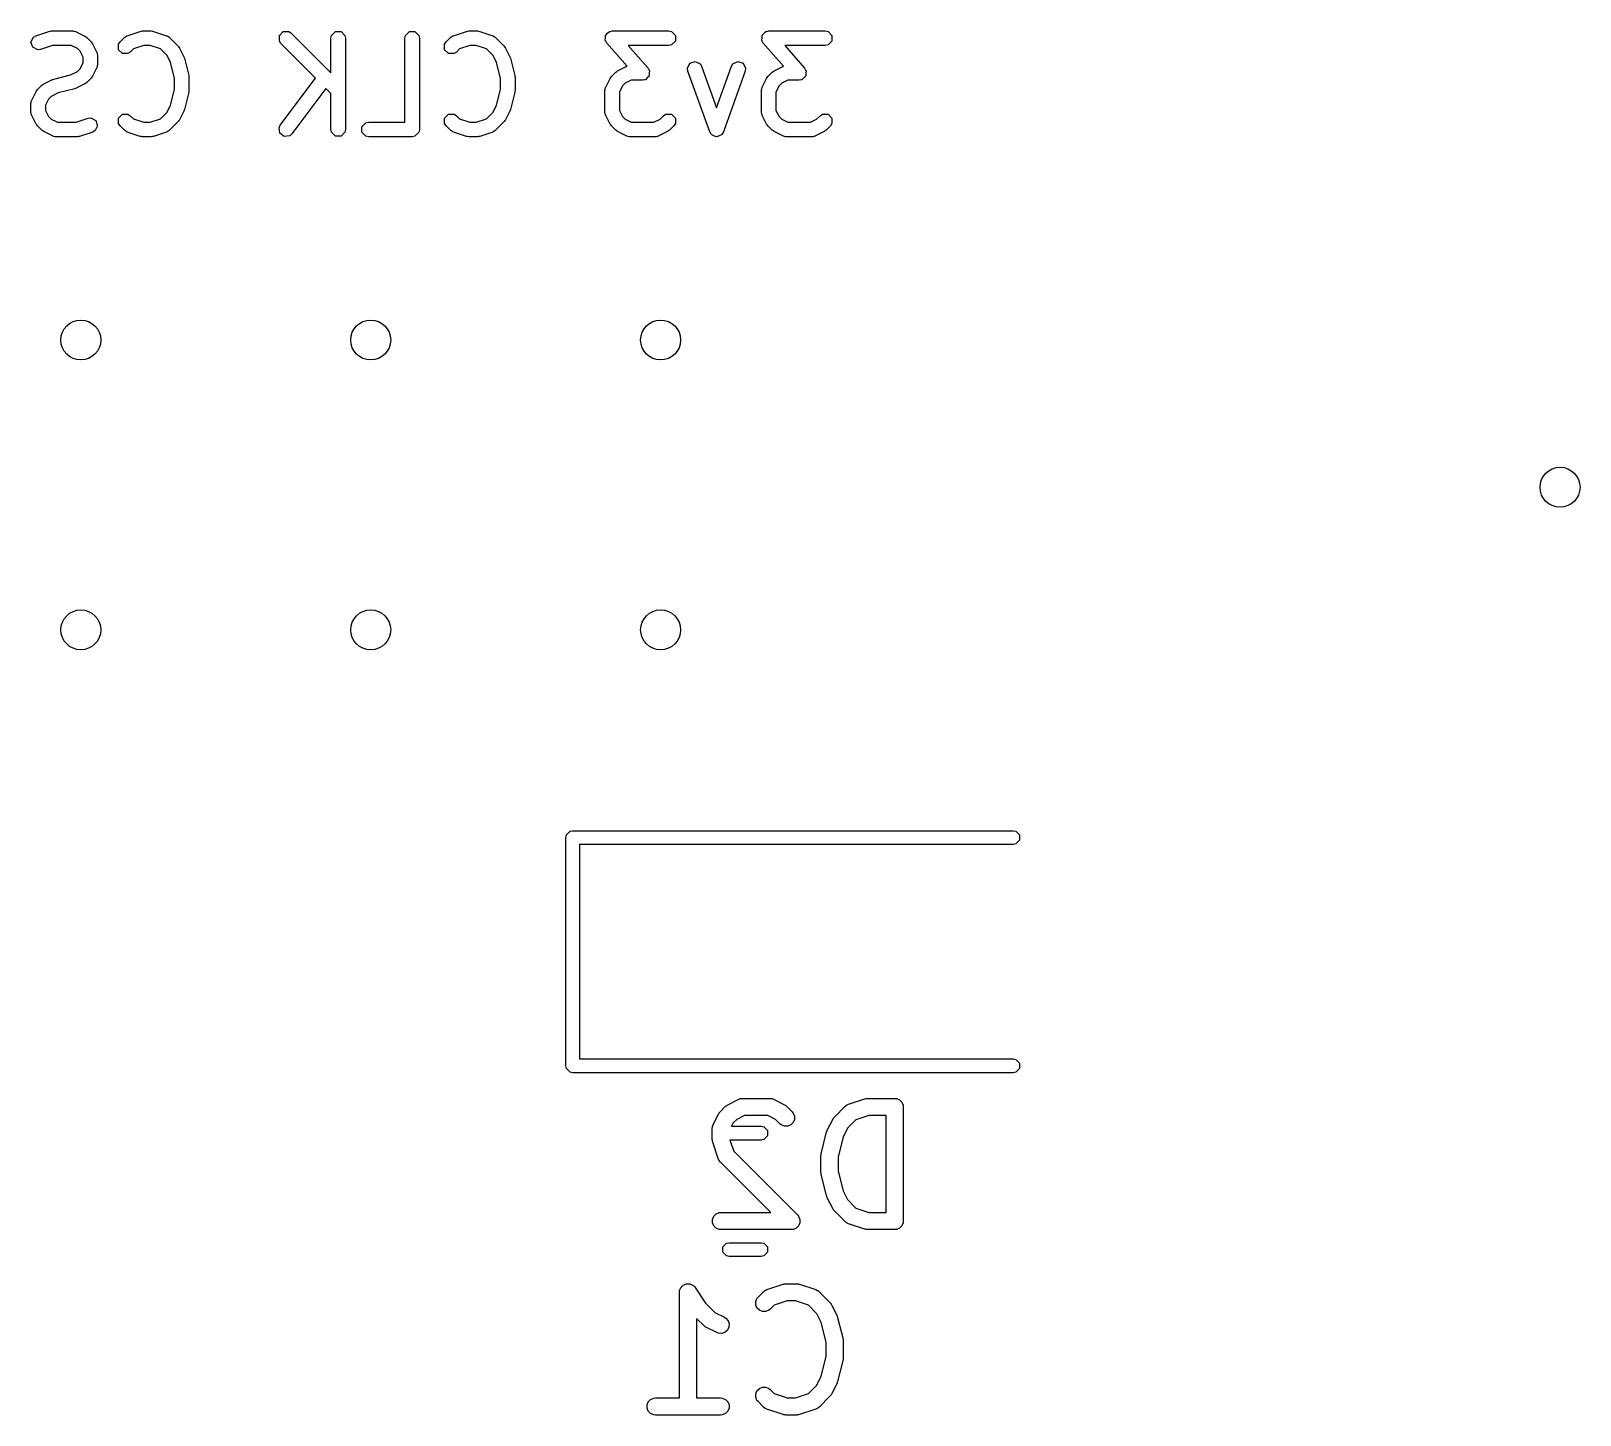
# Model space of a CAD drawing. Header units: inches. Extents: x -0.01 to 1.21, y 0 to 2.13.
# Drawn here: x 0.673 to 1.207, y 1.657 to 2.135 of the extents above; entities that cross this region are included whole.
import ezdxf

# ---------------------------------------------------------------- set-up
doc = ezdxf.new("R2010")
doc.units = ezdxf.units.IN
doc.header["$MEASUREMENT"] = 0
doc.layers.add('BLACK', color=250, linetype='CONTINUOUS')

msp = doc.modelspace()

# ---------------------------------------------------------------- linework, layer by layer
at = {"layer": 'BLACK', "linetype": 'CONTINUOUS'}
for p, q in [((0.67258, 2.13114), (0.67344, 2.13285)), ((0.67344, 2.13285), (0.67429, 2.13333)), ((0.67429, 2.13333), (0.67878, 2.13483)), ((0.67878, 2.13483), (0.67918, 2.13488)), ((0.67918, 2.13488), (0.67958, 2.13496)), ((0.67958, 2.13496), (0.68707, 2.13496)), ((0.68707, 2.13496), (0.6872, 2.13494)), ((0.6872, 2.13494), (0.68725, 2.13495)), ((0.68725, 2.13495), (0.68764, 2.13485)), ((0.68764, 2.13485), (0.68803, 2.13477)), ((0.68803, 2.13477), (0.68807, 2.13473)), ((0.68807, 2.13473), (0.68819, 2.1347)), ((0.68819, 2.1347), (0.69119, 2.1332)), ((0.69119, 2.1332), (0.69151, 2.13295)), ((0.69151, 2.13295), (0.69184, 2.13273)), ((0.69184, 2.13273), (0.69334, 2.13123)), ((0.7033, 2.13123), (0.7048, 2.13273)), ((0.7048, 2.13273), (0.70491, 2.1328)), ((0.70491, 2.1328), (0.70493, 2.13285)), ((0.70493, 2.13285), (0.70528, 2.13305)), ((0.70528, 2.13305), (0.70562, 2.13327)), ((0.70562, 2.13327), (0.70567, 2.13327)), ((0.70567, 2.13327), (0.70578, 2.13333)), ((0.70578, 2.13333), (0.71028, 2.13483)), ((0.71028, 2.13483), (0.71068, 2.13488)), ((0.71068, 2.13488), (0.71107, 2.13496)), ((0.71107, 2.13496), (0.71407, 2.13496)), ((0.71407, 2.13496), (0.71446, 2.13488)), ((0.71446, 2.13488), (0.71486, 2.13483)), ((0.71486, 2.13483), (0.71936, 2.13333)), ((0.71936, 2.13333), (0.71947, 2.13327)), ((0.71947, 2.13327), (0.71953, 2.13327)), ((0.71953, 2.13327), (0.71986, 2.13305)), ((0.71986, 2.13305), (0.72021, 2.13285)), ((0.72021, 2.13285), (0.72023, 2.1328)), ((0.72023, 2.1328), (0.72034, 2.13273)), ((0.72034, 2.13273), (0.72334, 2.12973)), ((0.75826, 2.13342), (0.75961, 2.13477)), ((0.75826, 2.1315), (0.75826, 2.13342)), ((0.75961, 2.13477), (0.76152, 2.13477)), ((0.76152, 2.13477), (0.76233, 2.13423)), ((0.76233, 2.13423), (0.77606, 2.1205)), ((0.77606, 2.13246), (0.77625, 2.13342)), ((0.77606, 2.1205), (0.77606, 2.13246)), ((0.77625, 2.13342), (0.77761, 2.13477)), ((0.77761, 2.13477), (0.77952, 2.13477)), ((0.77952, 2.13477), (0.78087, 2.13342)), ((0.78087, 2.13342), (0.78106, 2.13246)), ((0.78106, 2.13246), (0.78106, 2.10096)), ((0.80156, 2.13246), (0.80175, 2.13342)), ((0.80156, 2.10346), (0.80156, 2.13246)), ((0.80175, 2.13342), (0.8031, 2.13477)), ((0.8031, 2.13477), (0.80502, 2.13477)), ((0.80502, 2.13477), (0.80637, 2.13342)), ((0.80637, 2.13342), (0.80656, 2.13246)), ((0.80656, 2.13246), (0.80656, 2.10096)), ((0.81579, 2.13123), (0.81729, 2.13273)), ((0.81729, 2.13273), (0.81739, 2.1328)), ((0.81739, 2.1328), (0.81742, 2.13285)), ((0.81742, 2.13285), (0.81777, 2.13305)), ((0.81777, 2.13305), (0.8181, 2.13327)), ((0.8181, 2.13327), (0.81816, 2.13327)), ((0.81816, 2.13327), (0.81827, 2.13333)), ((0.81827, 2.13333), (0.82277, 2.13483)), ((0.82277, 2.13483), (0.82316, 2.13488)), ((0.82316, 2.13488), (0.82356, 2.13496)), ((0.82356, 2.13496), (0.82656, 2.13496)), ((0.82656, 2.13496), (0.82695, 2.13488)), ((0.82695, 2.13488), (0.82735, 2.13483)), ((0.82735, 2.13483), (0.83185, 2.13333)), ((0.83185, 2.13333), (0.83196, 2.13327)), ((0.83196, 2.13327), (0.83201, 2.13327)), ((0.83201, 2.13327), (0.83235, 2.13305)), ((0.83235, 2.13305), (0.83269, 2.13285)), ((0.83269, 2.13285), (0.83272, 2.1328)), ((0.83272, 2.1328), (0.83282, 2.13273)), ((0.83282, 2.13273), (0.83582, 2.12973)), ((0.87068, 2.13166), (0.87074, 2.13254)), ((0.87074, 2.13342), (0.8708, 2.13348)), ((0.87074, 2.13254), (0.87074, 2.13342)), ((0.8708, 2.13348), (0.87081, 2.13357)), ((0.87081, 2.13357), (0.87147, 2.13415)), ((0.87147, 2.13415), (0.87209, 2.13477)), ((0.87209, 2.13477), (0.87221, 2.13479)), ((0.87221, 2.13479), (0.87225, 2.13483)), ((0.87225, 2.13483), (0.87235, 2.13482)), ((0.87235, 2.13482), (0.87305, 2.13496)), ((0.87305, 2.13496), (0.89255, 2.13496)), ((0.89255, 2.13496), (0.89351, 2.13477)), ((0.89351, 2.13477), (0.89486, 2.13342)), ((0.89486, 2.13342), (0.89486, 2.1315)), ((0.92468, 2.13166), (0.92473, 2.13254)), ((0.92473, 2.13342), (0.9248, 2.13348)), ((0.92473, 2.13254), (0.92473, 2.13342)), ((0.9248, 2.13357), (0.92547, 2.13415)), ((0.9248, 2.13348), (0.9248, 2.13357)), ((0.92547, 2.13415), (0.92609, 2.13477)), ((0.92609, 2.13477), (0.9262, 2.13479)), ((0.9262, 2.13479), (0.92624, 2.13483)), ((0.92624, 2.13483), (0.92635, 2.13482)), ((0.92635, 2.13482), (0.92704, 2.13496)), ((0.92704, 2.13496), (0.94654, 2.13496)), ((0.94654, 2.13496), (0.9475, 2.13477)), ((0.9475, 2.13477), (0.94885, 2.13342)), ((0.94885, 2.13342), (0.94885, 2.1315)), ((0.67319, 2.12932), (0.67258, 2.13114)), ((0.6749, 2.12847), (0.67319, 2.12932)), ((0.67587, 2.12859), (0.6749, 2.12847)), ((0.67998, 2.12996), (0.67587, 2.12859)), ((0.68648, 2.12996), (0.67998, 2.12996)), ((0.68859, 2.12891), (0.68648, 2.12996)), ((0.68952, 2.12798), (0.68859, 2.12891)), ((0.69057, 2.12587), (0.68952, 2.12798)), ((0.69334, 2.13123), (0.69356, 2.1309)), ((0.69356, 2.1309), (0.69381, 2.13058)), ((0.69381, 2.13058), (0.69531, 2.12758)), ((0.69531, 2.12758), (0.69534, 2.12746)), ((0.69534, 2.12746), (0.69538, 2.12742)), ((0.69538, 2.12742), (0.69546, 2.12703)), ((0.69546, 2.12703), (0.69557, 2.12664)), ((0.69557, 2.12664), (0.69555, 2.12658)), ((0.69555, 2.12658), (0.69557, 2.12646)), ((0.70276, 2.13042), (0.7033, 2.13123)), ((0.70276, 2.1285), (0.70276, 2.13042)), ((0.70412, 2.12715), (0.70276, 2.1285)), ((0.70603, 2.12715), (0.70412, 2.12715)), ((0.70684, 2.12769), (0.70603, 2.12715)), ((0.70792, 2.12878), (0.70684, 2.12769)), ((0.71148, 2.12996), (0.70792, 2.12878)), ((0.71367, 2.12996), (0.71148, 2.12996)), ((0.71722, 2.12878), (0.71367, 2.12996)), ((0.71952, 2.12648), (0.71722, 2.12878)), ((0.72334, 2.12973), (0.72356, 2.1294)), ((0.72356, 2.1294), (0.72381, 2.12908)), ((0.72381, 2.12908), (0.72531, 2.12608)), ((0.7588, 2.13069), (0.75826, 2.1315)), ((0.77076, 2.11873), (0.7588, 2.13069)), ((0.81525, 2.13042), (0.81579, 2.13123)), ((0.81525, 2.1285), (0.81525, 2.13042)), ((0.8166, 2.12715), (0.81525, 2.1285)), ((0.81851, 2.12715), (0.8166, 2.12715)), ((0.81933, 2.12769), (0.81851, 2.12715)), ((0.82041, 2.12878), (0.81933, 2.12769)), ((0.82396, 2.12996), (0.82041, 2.12878)), ((0.82615, 2.12996), (0.82396, 2.12996)), ((0.82971, 2.12878), (0.82615, 2.12996)), ((0.832, 2.12648), (0.82971, 2.12878)), ((0.83582, 2.12973), (0.83605, 2.1294)), ((0.83605, 2.1294), (0.83629, 2.12908)), ((0.83629, 2.12908), (0.83779, 2.12608)), ((0.87074, 2.13156), (0.87068, 2.13166)), ((0.87074, 2.1315), (0.87074, 2.13156)), ((0.87081, 2.13143), (0.87074, 2.1315)), ((0.87117, 2.13081), (0.87081, 2.13143)), ((0.87819, 2.12279), (0.87117, 2.13081)), ((0.89255, 2.12996), (0.87856, 2.12996)), ((0.87856, 2.12996), (0.88543, 2.12211)), ((0.89351, 2.13015), (0.89255, 2.12996)), ((0.89486, 2.1315), (0.89351, 2.13015)), ((0.92473, 2.13156), (0.92468, 2.13166)), ((0.92473, 2.1315), (0.92473, 2.13156)), ((0.92481, 2.13143), (0.92473, 2.1315)), ((0.92516, 2.13081), (0.92481, 2.13143)), ((0.93218, 2.12279), (0.92516, 2.13081)), ((0.94654, 2.12996), (0.93255, 2.12996)), ((0.93255, 2.12996), (0.93942, 2.12211)), ((0.9475, 2.13015), (0.94654, 2.12996)), ((0.94885, 2.1315), (0.9475, 2.13015)), ((0.68859, 2.12102), (0.68952, 2.12194)), ((0.68952, 2.12194), (0.69057, 2.12405)), ((0.69057, 2.12405), (0.69057, 2.12587)), ((0.69531, 2.12234), (0.69381, 2.11934)), ((0.69534, 2.12246), (0.69531, 2.12234)), ((0.69538, 2.12251), (0.69534, 2.12246)), ((0.69546, 2.1229), (0.69538, 2.12251)), ((0.69557, 2.12328), (0.69546, 2.1229)), ((0.69557, 2.12346), (0.69555, 2.12334)), ((0.69555, 2.12334), (0.69557, 2.12328)), ((0.69557, 2.12646), (0.69557, 2.12346)), ((0.72071, 2.12409), (0.71952, 2.12648)), ((0.72207, 2.11865), (0.72071, 2.12409)), ((0.72531, 2.12608), (0.72538, 2.12582)), ((0.72538, 2.12582), (0.7255, 2.12557)), ((0.7255, 2.12557), (0.72699, 2.11957)), ((0.8332, 2.12409), (0.832, 2.12648)), ((0.83456, 2.11865), (0.8332, 2.12409)), ((0.83779, 2.12608), (0.83786, 2.12582)), ((0.83786, 2.12582), (0.83798, 2.12557)), ((0.83798, 2.12557), (0.83948, 2.11957)), ((0.87493, 2.1212), (0.87793, 2.1227)), ((0.87793, 2.1227), (0.87805, 2.12273)), ((0.87805, 2.12273), (0.87809, 2.12277)), ((0.87809, 2.12277), (0.87819, 2.12279)), ((0.88543, 2.12211), (0.88579, 2.12149)), ((0.88579, 2.12149), (0.88586, 2.12142)), ((0.88586, 2.12142), (0.88586, 2.12137)), ((0.88586, 2.12137), (0.88592, 2.12126)), ((0.88592, 2.12126), (0.88586, 2.12039)), ((0.89905, 2.12209), (0.89987, 2.12382)), ((0.89919, 2.12112), (0.89905, 2.12209)), ((0.89987, 2.12382), (0.90167, 2.12446)), ((0.90167, 2.12446), (0.9034, 2.12364)), ((0.9034, 2.12364), (0.9039, 2.1228)), ((0.9039, 2.1228), (0.90905, 2.1084)), ((0.90905, 2.1084), (0.91419, 2.1228)), ((0.91419, 2.1228), (0.91469, 2.12364)), ((0.91469, 2.12364), (0.91642, 2.12446)), ((0.91642, 2.12446), (0.91822, 2.12382)), ((0.91822, 2.12382), (0.91904, 2.12209)), ((0.91904, 2.12209), (0.9189, 2.12112)), ((0.92893, 2.1212), (0.93193, 2.1227)), ((0.93193, 2.1227), (0.93205, 2.12273)), ((0.93205, 2.12273), (0.93209, 2.12277)), ((0.93209, 2.12277), (0.93218, 2.12279)), ((0.93942, 2.12211), (0.93978, 2.12149)), ((0.93978, 2.12149), (0.93985, 2.12142)), ((0.93985, 2.12142), (0.93985, 2.12137)), ((0.93985, 2.12137), (0.93991, 2.12126)), ((0.93991, 2.12126), (0.93985, 2.12039)), ((0.67481, 2.11473), (0.67631, 2.11623)), ((0.67631, 2.11623), (0.67664, 2.11645)), ((0.67664, 2.11645), (0.67696, 2.1167)), ((0.67696, 2.1167), (0.67996, 2.1182)), ((0.67996, 2.1182), (0.68022, 2.11827)), ((0.68022, 2.11827), (0.68047, 2.11839)), ((0.68047, 2.11839), (0.6862, 2.11982)), ((0.6862, 2.11982), (0.68859, 2.12102)), ((0.69119, 2.11673), (0.68819, 2.11523)), ((0.69151, 2.11697), (0.69119, 2.11673)), ((0.69184, 2.11719), (0.69151, 2.11697)), ((0.69334, 2.11869), (0.69184, 2.11719)), ((0.69356, 2.11903), (0.69334, 2.11869)), ((0.69381, 2.11934), (0.69356, 2.11903)), ((0.72207, 2.11477), (0.72207, 2.11865)), ((0.72699, 2.11957), (0.72701, 2.11926)), ((0.72701, 2.11926), (0.72707, 2.11896)), ((0.72707, 2.11896), (0.72707, 2.11446)), ((0.75856, 2.10246), (0.77076, 2.11873)), ((0.83456, 2.11477), (0.83456, 2.11865)), ((0.83948, 2.11957), (0.8395, 2.11926)), ((0.8395, 2.11926), (0.83956, 2.11896)), ((0.83956, 2.11896), (0.83956, 2.11446)), ((0.87081, 2.11558), (0.87231, 2.11858)), ((0.87231, 2.11858), (0.87256, 2.1189)), ((0.87256, 2.1189), (0.87278, 2.11923)), ((0.87278, 2.11923), (0.87428, 2.12073)), ((0.87428, 2.12073), (0.87462, 2.12095)), ((0.87462, 2.12095), (0.87493, 2.1212)), ((0.87661, 2.11598), (0.87555, 2.11387)), ((0.87753, 2.11691), (0.87661, 2.11598)), ((0.87964, 2.11796), (0.87753, 2.11691)), ((0.88355, 2.11796), (0.87964, 2.11796)), ((0.88425, 2.1181), (0.88355, 2.11796)), ((0.88435, 2.11809), (0.88425, 2.1181)), ((0.88439, 2.11813), (0.88435, 2.11809)), ((0.88451, 2.11815), (0.88439, 2.11813)), ((0.88513, 2.11877), (0.88451, 2.11815)), ((0.88579, 2.11935), (0.88513, 2.11877)), ((0.8858, 2.11944), (0.88579, 2.11935)), ((0.88586, 2.11951), (0.8858, 2.11944)), ((0.88586, 2.12039), (0.88586, 2.11951)), ((0.90669, 2.10012), (0.89919, 2.12112)), ((0.9189, 2.12112), (0.9114, 2.10012)), ((0.92481, 2.11558), (0.92631, 2.11858)), ((0.92631, 2.11858), (0.92655, 2.1189)), ((0.92655, 2.1189), (0.92678, 2.11923)), ((0.92678, 2.11923), (0.92828, 2.12073)), ((0.92828, 2.12073), (0.92861, 2.12095)), ((0.92861, 2.12095), (0.92893, 2.1212)), ((0.9306, 2.11598), (0.92954, 2.11387)), ((0.93152, 2.11691), (0.9306, 2.11598)), ((0.93363, 2.11796), (0.93152, 2.11691)), ((0.93754, 2.11796), (0.93363, 2.11796)), ((0.93824, 2.1181), (0.93754, 2.11796)), ((0.93834, 2.11809), (0.93824, 2.1181)), ((0.93838, 2.11813), (0.93834, 2.11809)), ((0.9385, 2.11815), (0.93838, 2.11813)), ((0.93912, 2.11877), (0.9385, 2.11815)), ((0.93978, 2.11935), (0.93912, 2.11877)), ((0.93979, 2.11944), (0.93978, 2.11935)), ((0.93985, 2.11951), (0.93979, 2.11944)), ((0.93985, 2.12039), (0.93985, 2.11951)), ((0.67269, 2.11053), (0.67277, 2.11092)), ((0.67277, 2.11092), (0.67281, 2.11096)), ((0.67281, 2.11096), (0.67284, 2.11108)), ((0.67284, 2.11108), (0.67434, 2.11408)), ((0.67434, 2.11408), (0.67459, 2.1144)), ((0.67459, 2.1144), (0.67481, 2.11473)), ((0.67863, 2.11148), (0.67758, 2.10937)), ((0.67956, 2.11241), (0.67863, 2.11148)), ((0.68195, 2.1136), (0.67956, 2.11241)), ((0.68768, 2.11504), (0.68195, 2.1136)), ((0.68793, 2.11515), (0.68768, 2.11504)), ((0.68819, 2.11523), (0.68793, 2.11515)), ((0.72071, 2.10934), (0.72207, 2.11477)), ((0.72699, 2.11386), (0.7255, 2.10786)), ((0.72701, 2.11416), (0.72699, 2.11386)), ((0.72707, 2.11446), (0.72701, 2.11416)), ((0.77433, 2.11516), (0.76256, 2.09946)), ((0.77606, 2.11343), (0.77433, 2.11516)), ((0.77606, 2.10096), (0.77606, 2.11343)), ((0.8332, 2.10934), (0.83456, 2.11477)), ((0.83948, 2.11386), (0.83798, 2.10786)), ((0.8395, 2.11416), (0.83948, 2.11386)), ((0.83956, 2.11446), (0.8395, 2.11416)), ((0.87055, 2.11446), (0.87058, 2.11459)), ((0.87055, 2.10696), (0.87055, 2.11446)), ((0.87056, 2.11464), (0.87066, 2.11503)), ((0.87058, 2.11459), (0.87056, 2.11464)), ((0.87066, 2.11503), (0.87074, 2.11542)), ((0.87074, 2.11542), (0.87078, 2.11546)), ((0.87078, 2.11546), (0.87081, 2.11558)), ((0.87555, 2.11387), (0.87555, 2.10755)), ((0.92454, 2.11446), (0.92457, 2.11459)), ((0.92454, 2.10696), (0.92454, 2.11446)), ((0.92455, 2.11464), (0.92466, 2.11503)), ((0.92457, 2.11459), (0.92455, 2.11464)), ((0.92466, 2.11503), (0.92473, 2.11542)), ((0.92473, 2.11542), (0.92478, 2.11546)), ((0.92478, 2.11546), (0.92481, 2.11558)), ((0.92954, 2.11387), (0.92954, 2.10755)), ((0.67258, 2.11014), (0.67269, 2.11053)), ((0.6726, 2.11009), (0.67258, 2.11014)), ((0.67258, 2.10996), (0.6726, 2.11009)), ((0.67258, 2.10696), (0.67258, 2.10996)), ((0.6726, 2.10684), (0.67258, 2.10696)), ((0.67258, 2.10679), (0.6726, 2.10684)), ((0.67269, 2.1064), (0.67258, 2.10679)), ((0.67277, 2.10601), (0.67269, 2.1064)), ((0.67281, 2.10597), (0.67277, 2.10601)), ((0.67284, 2.10585), (0.67281, 2.10597)), ((0.67434, 2.10285), (0.67284, 2.10585)), ((0.67758, 2.10937), (0.67758, 2.10755)), ((0.67758, 2.10755), (0.67863, 2.10545)), ((0.67863, 2.10545), (0.67956, 2.10452)), ((0.70276, 2.10492), (0.70412, 2.10627)), ((0.70412, 2.10627), (0.70603, 2.10627)), ((0.70603, 2.10627), (0.70684, 2.10573)), ((0.70684, 2.10573), (0.70792, 2.10465)), ((0.71722, 2.10465), (0.71952, 2.10695)), ((0.71952, 2.10695), (0.72071, 2.10934)), ((0.72531, 2.10735), (0.72381, 2.10435)), ((0.72538, 2.10761), (0.72531, 2.10735)), ((0.7255, 2.10786), (0.72538, 2.10761)), ((0.81525, 2.10492), (0.8166, 2.10627)), ((0.8166, 2.10627), (0.81851, 2.10627)), ((0.81851, 2.10627), (0.81933, 2.10573)), ((0.81933, 2.10573), (0.82041, 2.10465)), ((0.82971, 2.10465), (0.832, 2.10695)), ((0.832, 2.10695), (0.8332, 2.10934)), ((0.83779, 2.10735), (0.83629, 2.10435)), ((0.83786, 2.10761), (0.83779, 2.10735)), ((0.83798, 2.10786), (0.83786, 2.10761)), ((0.87058, 2.10684), (0.87055, 2.10696)), ((0.87056, 2.10679), (0.87058, 2.10684)), ((0.87066, 2.1064), (0.87056, 2.10679)), ((0.87074, 2.10601), (0.87066, 2.1064)), ((0.87078, 2.10597), (0.87074, 2.10601)), ((0.87081, 2.10585), (0.87078, 2.10597)), ((0.87231, 2.10285), (0.87081, 2.10585)), ((0.87555, 2.10755), (0.87661, 2.10545)), ((0.87661, 2.10545), (0.87753, 2.10452)), ((0.88957, 2.10452), (0.89078, 2.10573)), ((0.89078, 2.10573), (0.89159, 2.10627)), ((0.89159, 2.10627), (0.89351, 2.10627)), ((0.89351, 2.10627), (0.89486, 2.10492)), ((0.92457, 2.10684), (0.92454, 2.10696)), ((0.92455, 2.10679), (0.92457, 2.10684)), ((0.92466, 2.1064), (0.92455, 2.10679)), ((0.92473, 2.10601), (0.92466, 2.1064)), ((0.92478, 2.10597), (0.92473, 2.10601)), ((0.92481, 2.10585), (0.92478, 2.10597)), ((0.92631, 2.10285), (0.92481, 2.10585)), ((0.92954, 2.10755), (0.9306, 2.10545)), ((0.9306, 2.10545), (0.93152, 2.10452)), ((0.94356, 2.10452), (0.94477, 2.10573)), ((0.94477, 2.10573), (0.94559, 2.10627)), ((0.94559, 2.10627), (0.9475, 2.10627)), ((0.9475, 2.10627), (0.94885, 2.10492)), ((0.67458, 2.10253), (0.67434, 2.10285)), ((0.67481, 2.1022), (0.67458, 2.10253)), ((0.67631, 2.1007), (0.67481, 2.1022)), ((0.67664, 2.10047), (0.67631, 2.1007)), ((0.67696, 2.10023), (0.67664, 2.10047)), ((0.67996, 2.09873), (0.67696, 2.10023)), ((0.67956, 2.10452), (0.68167, 2.10346)), ((0.68167, 2.10346), (0.68817, 2.10346)), ((0.68817, 2.10346), (0.69228, 2.10484)), ((0.69386, 2.10009), (0.68936, 2.09859)), ((0.69228, 2.10484), (0.69325, 2.10496)), ((0.69325, 2.10496), (0.69496, 2.1041)), ((0.69471, 2.10058), (0.69386, 2.10009)), ((0.69557, 2.10229), (0.69471, 2.10058)), ((0.69496, 2.1041), (0.69557, 2.10229)), ((0.70276, 2.10301), (0.70276, 2.10492)), ((0.7033, 2.1022), (0.70276, 2.10301)), ((0.7048, 2.1007), (0.7033, 2.1022)), ((0.70491, 2.10063), (0.7048, 2.1007)), ((0.70493, 2.10058), (0.70491, 2.10063)), ((0.70528, 2.10038), (0.70493, 2.10058)), ((0.70562, 2.10016), (0.70528, 2.10038)), ((0.70567, 2.10016), (0.70562, 2.10016)), ((0.70578, 2.10009), (0.70567, 2.10016)), ((0.71028, 2.09859), (0.70578, 2.10009)), ((0.70792, 2.10465), (0.71148, 2.10346)), ((0.71148, 2.10346), (0.71367, 2.10346)), ((0.71367, 2.10346), (0.71722, 2.10465)), ((0.71936, 2.10009), (0.71486, 2.09859)), ((0.71947, 2.10016), (0.71936, 2.10009)), ((0.71953, 2.10016), (0.71947, 2.10016)), ((0.71986, 2.10038), (0.71953, 2.10016)), ((0.72021, 2.10058), (0.71986, 2.10038)), ((0.72023, 2.10063), (0.72021, 2.10058)), ((0.72034, 2.1007), (0.72023, 2.10063)), ((0.72334, 2.1037), (0.72034, 2.1007)), ((0.72356, 2.10403), (0.72334, 2.1037)), ((0.72381, 2.10435), (0.72356, 2.10403)), ((0.75814, 2.10159), (0.75856, 2.10246)), ((0.75841, 2.09969), (0.75814, 2.10159)), ((0.77625, 2.10001), (0.77606, 2.10096)), ((0.77761, 2.09866), (0.77625, 2.10001)), ((0.78087, 2.10001), (0.77952, 2.09866)), ((0.78106, 2.10096), (0.78087, 2.10001)), ((0.78675, 2.10192), (0.7881, 2.10327)), ((0.78675, 2.10001), (0.78675, 2.10192)), ((0.7881, 2.09866), (0.78675, 2.10001)), ((0.7881, 2.10327), (0.78906, 2.10346)), ((0.78906, 2.10346), (0.80156, 2.10346)), ((0.80637, 2.10001), (0.80502, 2.09866)), ((0.80656, 2.10096), (0.80637, 2.10001)), ((0.81525, 2.10301), (0.81525, 2.10492)), ((0.81579, 2.1022), (0.81525, 2.10301)), ((0.81729, 2.1007), (0.81579, 2.1022)), ((0.81739, 2.10063), (0.81729, 2.1007)), ((0.81742, 2.10058), (0.81739, 2.10063)), ((0.81777, 2.10038), (0.81742, 2.10058)), ((0.8181, 2.10016), (0.81777, 2.10038)), ((0.81816, 2.10016), (0.8181, 2.10016)), ((0.81827, 2.10009), (0.81816, 2.10016)), ((0.82277, 2.09859), (0.81827, 2.10009)), ((0.82041, 2.10465), (0.82396, 2.10346)), ((0.82396, 2.10346), (0.82615, 2.10346)), ((0.82615, 2.10346), (0.82971, 2.10465)), ((0.83185, 2.10009), (0.82735, 2.09859)), ((0.83196, 2.10016), (0.83185, 2.10009)), ((0.83201, 2.10016), (0.83196, 2.10016)), ((0.83235, 2.10038), (0.83201, 2.10016)), ((0.83269, 2.10058), (0.83235, 2.10038)), ((0.83272, 2.10063), (0.83269, 2.10058)), ((0.83282, 2.1007), (0.83272, 2.10063)), ((0.83582, 2.1037), (0.83282, 2.1007)), ((0.83605, 2.10403), (0.83582, 2.1037)), ((0.83629, 2.10435), (0.83605, 2.10403)), ((0.87256, 2.10253), (0.87231, 2.10285)), ((0.87278, 2.1022), (0.87256, 2.10253)), ((0.87428, 2.1007), (0.87278, 2.1022)), ((0.87462, 2.10047), (0.87428, 2.1007)), ((0.87493, 2.10023), (0.87462, 2.10047)), ((0.87793, 2.09873), (0.87493, 2.10023)), ((0.87753, 2.10452), (0.87964, 2.10346)), ((0.87964, 2.10346), (0.88746, 2.10346)), ((0.88746, 2.10346), (0.88957, 2.10452)), ((0.89217, 2.10023), (0.88917, 2.09873)), ((0.89248, 2.10047), (0.89217, 2.10023)), ((0.89282, 2.1007), (0.89248, 2.10047)), ((0.89432, 2.1022), (0.89282, 2.1007)), ((0.89486, 2.10301), (0.89432, 2.1022)), ((0.89486, 2.10492), (0.89486, 2.10301)), ((0.90719, 2.09929), (0.90669, 2.10012)), ((0.9114, 2.10012), (0.9109, 2.09929)), ((0.92655, 2.10253), (0.92631, 2.10285)), ((0.92678, 2.1022), (0.92655, 2.10253)), ((0.92828, 2.1007), (0.92678, 2.1022)), ((0.92861, 2.10047), (0.92828, 2.1007)), ((0.92893, 2.10023), (0.92861, 2.10047)), ((0.93193, 2.09873), (0.92893, 2.10023)), ((0.93152, 2.10452), (0.93363, 2.10346)), ((0.93363, 2.10346), (0.94145, 2.10346)), ((0.94145, 2.10346), (0.94356, 2.10452)), ((0.94616, 2.10023), (0.94316, 2.09873)), ((0.94648, 2.10047), (0.94616, 2.10023)), ((0.94681, 2.1007), (0.94648, 2.10047)), ((0.94831, 2.1022), (0.94681, 2.1007)), ((0.94885, 2.10301), (0.94831, 2.1022)), ((0.94885, 2.10492), (0.94885, 2.10301)), ((0.68008, 2.0987), (0.67996, 2.09873)), ((0.68012, 2.09866), (0.68008, 2.0987)), ((0.68051, 2.09858), (0.68012, 2.09866)), ((0.6809, 2.09847), (0.68051, 2.09858)), ((0.68095, 2.09849), (0.6809, 2.09847)), ((0.68107, 2.09846), (0.68095, 2.09849)), ((0.68857, 2.09846), (0.68107, 2.09846)), ((0.68897, 2.09854), (0.68857, 2.09846)), ((0.68936, 2.09859), (0.68897, 2.09854)), ((0.71068, 2.09854), (0.71028, 2.09859)), ((0.71107, 2.09846), (0.71068, 2.09854)), ((0.71407, 2.09846), (0.71107, 2.09846)), ((0.71446, 2.09854), (0.71407, 2.09846)), ((0.71486, 2.09859), (0.71446, 2.09854)), ((0.75994, 2.09854), (0.75841, 2.09969)), ((0.76184, 2.09881), (0.75994, 2.09854)), ((0.76256, 2.09946), (0.76184, 2.09881)), ((0.77952, 2.09866), (0.77761, 2.09866)), ((0.78906, 2.09846), (0.7881, 2.09866)), ((0.80406, 2.09846), (0.78906, 2.09846)), ((0.80502, 2.09866), (0.80406, 2.09846)), ((0.82316, 2.09854), (0.82277, 2.09859)), ((0.82356, 2.09846), (0.82316, 2.09854)), ((0.82656, 2.09846), (0.82356, 2.09846)), ((0.82695, 2.09854), (0.82656, 2.09846)), ((0.82735, 2.09859), (0.82695, 2.09854)), ((0.87805, 2.0987), (0.87793, 2.09873)), ((0.87809, 2.09866), (0.87805, 2.0987)), ((0.87849, 2.09858), (0.87809, 2.09866)), ((0.87887, 2.09847), (0.87849, 2.09858)), ((0.87893, 2.09849), (0.87887, 2.09847)), ((0.87905, 2.09846), (0.87893, 2.09849)), ((0.88805, 2.09846), (0.87905, 2.09846)), ((0.88817, 2.09849), (0.88805, 2.09846)), ((0.88823, 2.09847), (0.88817, 2.09849)), ((0.88861, 2.09858), (0.88823, 2.09847)), ((0.88901, 2.09866), (0.88861, 2.09858)), ((0.88905, 2.0987), (0.88901, 2.09866)), ((0.88917, 2.09873), (0.88905, 2.0987)), ((0.90731, 2.09923), (0.90719, 2.09929)), ((0.90737, 2.09911), (0.90731, 2.09923)), ((0.90816, 2.09883), (0.90737, 2.09911)), ((0.90892, 2.09847), (0.90816, 2.09883)), ((0.90905, 2.09851), (0.90892, 2.09847)), ((0.90917, 2.09847), (0.90905, 2.09851)), ((0.90993, 2.09883), (0.90917, 2.09847)), ((0.91072, 2.09911), (0.90993, 2.09883)), ((0.91078, 2.09923), (0.91072, 2.09911)), ((0.9109, 2.09929), (0.91078, 2.09923)), ((0.93205, 2.0987), (0.93193, 2.09873)), ((0.93209, 2.09866), (0.93205, 2.0987)), ((0.93248, 2.09858), (0.93209, 2.09866)), ((0.93287, 2.09847), (0.93248, 2.09858)), ((0.93292, 2.09849), (0.93287, 2.09847)), ((0.93304, 2.09846), (0.93292, 2.09849)), ((0.94204, 2.09846), (0.93304, 2.09846)), ((0.94217, 2.09849), (0.94204, 2.09846)), ((0.94222, 2.09847), (0.94217, 2.09849)), ((0.94261, 2.09858), (0.94222, 2.09847)), ((0.943, 2.09866), (0.94261, 2.09858)), ((0.94304, 2.0987), (0.943, 2.09866)), ((0.94316, 2.09873), (0.94304, 2.0987)), ((0.85709, 1.85669), (0.85727, 1.8576)), ((0.85709, 1.77795), (0.85709, 1.85669)), ((0.85727, 1.8576), (0.85854, 1.85888)), ((0.85854, 1.85888), (0.85945, 1.85906)), ((0.85945, 1.85906), (1.01142, 1.85906)), ((1.01142, 1.85433), (0.86181, 1.85433)), ((0.86181, 1.85433), (0.86181, 1.78031)), ((1.01142, 1.85906), (1.01232, 1.85888)), ((1.01232, 1.85451), (1.01142, 1.85433)), ((1.01232, 1.85888), (1.0136, 1.8576)), ((1.0136, 1.85579), (1.01232, 1.85451)), ((1.0136, 1.8576), (1.0136, 1.85579)), ((0.86181, 1.78031), (1.01142, 1.78031)), ((1.01142, 1.78031), (1.01232, 1.78014)), ((1.01232, 1.78014), (1.0136, 1.77886)), ((0.85727, 1.77705), (0.85709, 1.77795)), ((0.85854, 1.77577), (0.85727, 1.77705)), ((0.85945, 1.77559), (0.85854, 1.77577)), ((1.01142, 1.77559), (0.85945, 1.77559)), ((1.01232, 1.77577), (1.01142, 1.77559)), ((1.0136, 1.77705), (1.01232, 1.77577)), ((1.0136, 1.77886), (1.0136, 1.77705)), ((0.91031, 1.76213), (0.91218, 1.764)), ((0.91218, 1.764), (0.91241, 1.76419)), ((0.91241, 1.76419), (0.91246, 1.76424)), ((0.91246, 1.76424), (0.91255, 1.7643)), ((0.91255, 1.7643), (0.91263, 1.76437)), ((0.91263, 1.76437), (0.9127, 1.7644)), ((0.9127, 1.7644), (0.91295, 1.76455)), ((0.91295, 1.76455), (0.9167, 1.76643)), ((0.9167, 1.76643), (0.91724, 1.76663)), ((0.91724, 1.76663), (0.91735, 1.76664)), ((0.91735, 1.76664), (0.91745, 1.76668)), ((0.91745, 1.76668), (0.91802, 1.76674)), ((0.91802, 1.76674), (0.9274, 1.76674)), ((0.9274, 1.76674), (0.92797, 1.76668)), ((0.92797, 1.76668), (0.92807, 1.76664)), ((0.92807, 1.76664), (0.92818, 1.76663)), ((0.92818, 1.76663), (0.92872, 1.76643)), ((0.92872, 1.76643), (0.93247, 1.76455)), ((0.93247, 1.76455), (0.93271, 1.7644)), ((0.93271, 1.7644), (0.93279, 1.76437)), ((0.93279, 1.76437), (0.93287, 1.7643)), ((0.93287, 1.7643), (0.93296, 1.76424)), ((0.93296, 1.76424), (0.93301, 1.76419)), ((0.93301, 1.76419), (0.93323, 1.764)), ((0.93323, 1.764), (0.93511, 1.76213)), ((0.94968, 1.76025), (0.95343, 1.764)), ((0.95343, 1.764), (0.95388, 1.76437)), ((0.95388, 1.76437), (0.95397, 1.76441)), ((0.95397, 1.76441), (0.95406, 1.76448)), ((0.95406, 1.76448), (0.95458, 1.76471)), ((0.95458, 1.76471), (0.96021, 1.76659)), ((0.96021, 1.76659), (0.96049, 1.76665)), ((0.96049, 1.76665), (0.96057, 1.76668)), ((0.96057, 1.76668), (0.96067, 1.76669)), ((0.96067, 1.76669), (0.96077, 1.76672)), ((0.96077, 1.76672), (0.96085, 1.76671)), ((0.96085, 1.76671), (0.96114, 1.76674)), ((0.96114, 1.76674), (0.97052, 1.76674)), ((0.97052, 1.76674), (0.97109, 1.76668)), ((0.97109, 1.76668), (0.97216, 1.76624)), ((0.97216, 1.76624), (0.97297, 1.76543)), ((0.97297, 1.76543), (0.97341, 1.76436)), ((0.97341, 1.76436), (0.97347, 1.76379)), ((0.97347, 1.76379), (0.97347, 1.72442)), ((0.90788, 1.75761), (0.90976, 1.76136)), ((0.90976, 1.76136), (0.90991, 1.76161)), ((0.90991, 1.76161), (0.90994, 1.76168)), ((0.90994, 1.76168), (0.91001, 1.76176)), ((0.91001, 1.76176), (0.91007, 1.76185)), ((0.91007, 1.76185), (0.91012, 1.7619)), ((0.91012, 1.7619), (0.91031, 1.76213)), ((0.91482, 1.75829), (0.91422, 1.75709)), ((0.91602, 1.75949), (0.91482, 1.75829)), ((0.91872, 1.76083), (0.91602, 1.75949)), ((0.9267, 1.76083), (0.91872, 1.76083)), ((0.9294, 1.75949), (0.9267, 1.76083)), ((0.93093, 1.75795), (0.9294, 1.75949)), ((0.93138, 1.75758), (0.93093, 1.75795)), ((0.93548, 1.7584), (0.93466, 1.75758)), ((0.93511, 1.76213), (0.93548, 1.76168)), ((0.93548, 1.76168), (0.93592, 1.76061)), ((0.93592, 1.75946), (0.93548, 1.7584)), ((0.93592, 1.76061), (0.93592, 1.75946)), ((0.94725, 1.75573), (0.94913, 1.75948)), ((0.94913, 1.75948), (0.94928, 1.75973)), ((0.94928, 1.75973), (0.94931, 1.7598)), ((0.94931, 1.7598), (0.94938, 1.75988)), ((0.94938, 1.75988), (0.94944, 1.75997)), ((0.94944, 1.75997), (0.94949, 1.76002)), ((0.94949, 1.76002), (0.94968, 1.76025)), ((0.95711, 1.75933), (0.95419, 1.75641)), ((0.96162, 1.76083), (0.95711, 1.75933)), ((0.96756, 1.76083), (0.96162, 1.76083)), ((0.96756, 1.72737), (0.96756, 1.76083)), ((0.90757, 1.75629), (0.90763, 1.75686)), ((0.90757, 1.75254), (0.90757, 1.75629)), ((0.90763, 1.75686), (0.90767, 1.75696)), ((0.90767, 1.75696), (0.90768, 1.75707)), ((0.90768, 1.75707), (0.90788, 1.75761)), ((0.91422, 1.75709), (0.92443, 1.75709)), ((0.92443, 1.75709), (0.92534, 1.75691)), ((0.92534, 1.75691), (0.92661, 1.75563)), ((0.92661, 1.75382), (0.92534, 1.75254)), ((0.92661, 1.75563), (0.92661, 1.75382)), ((0.93244, 1.75714), (0.93138, 1.75758)), ((0.9336, 1.75714), (0.93244, 1.75714)), ((0.93466, 1.75758), (0.9336, 1.75714)), ((0.94515, 1.74763), (0.94703, 1.75513)), ((0.94703, 1.75513), (0.94704, 1.75517)), ((0.94704, 1.75517), (0.94705, 1.75519)), ((0.94705, 1.75519), (0.94714, 1.75543)), ((0.94714, 1.75543), (0.94722, 1.75567)), ((0.94722, 1.75567), (0.94724, 1.75569)), ((0.94724, 1.75569), (0.94725, 1.75573)), ((0.95268, 1.75338), (0.95097, 1.74655)), ((0.95419, 1.75641), (0.95268, 1.75338)), ((0.9076, 1.75225), (0.90757, 1.75254)), ((0.90759, 1.75217), (0.9076, 1.75225)), ((0.90762, 1.75207), (0.90759, 1.75217)), ((0.90763, 1.75196), (0.90762, 1.75207)), ((0.90766, 1.75189), (0.90763, 1.75196)), ((0.90772, 1.7516), (0.90766, 1.75189)), ((0.9096, 1.74598), (0.90772, 1.7516)), ((0.92443, 1.75236), (0.91369, 1.75236)), ((0.91369, 1.75236), (0.91498, 1.74851)), ((0.91498, 1.74851), (0.93698, 1.7265)), ((0.92534, 1.75254), (0.92443, 1.75236)), ((0.94507, 1.74706), (0.9451, 1.74727)), ((0.9451, 1.74727), (0.94512, 1.74749)), ((0.94512, 1.74749), (0.94514, 1.74753)), ((0.94514, 1.74753), (0.94515, 1.74763)), ((0.90983, 1.74545), (0.9096, 1.74598)), ((0.9099, 1.74537), (0.90983, 1.74545)), ((0.90994, 1.74527), (0.9099, 1.74537)), ((0.91031, 1.74483), (0.90994, 1.74527)), ((0.92777, 1.72737), (0.91031, 1.74483)), ((0.94508, 1.74701), (0.94507, 1.74706)), ((0.94507, 1.74691), (0.94508, 1.74701)), ((0.94507, 1.74129), (0.94507, 1.74691)), ((0.95097, 1.74655), (0.95097, 1.74165)), ((0.94508, 1.74119), (0.94507, 1.74129)), ((0.94507, 1.74115), (0.94508, 1.74119)), ((0.9451, 1.74093), (0.94507, 1.74115)), ((0.94512, 1.74071), (0.9451, 1.74093)), ((0.94514, 1.74067), (0.94512, 1.74071)), ((0.94515, 1.74057), (0.94514, 1.74067)), ((0.94703, 1.73307), (0.94515, 1.74057)), ((0.95097, 1.74165), (0.95268, 1.73482)), ((0.94704, 1.73303), (0.94703, 1.73307)), ((0.94705, 1.73301), (0.94704, 1.73303)), ((0.94714, 1.73277), (0.94705, 1.73301)), ((0.94722, 1.73253), (0.94714, 1.73277)), ((0.94724, 1.73251), (0.94722, 1.73253)), ((0.94725, 1.73247), (0.94724, 1.73251)), ((0.94913, 1.72872), (0.94725, 1.73247)), ((0.95268, 1.73482), (0.95419, 1.73179)), ((0.95419, 1.73179), (0.95711, 1.72887)), ((0.90763, 1.72499), (0.90807, 1.72606)), ((0.90807, 1.72606), (0.90888, 1.72687)), ((0.90888, 1.72687), (0.90995, 1.72731)), ((0.90995, 1.72731), (0.91052, 1.72737)), ((0.91052, 1.72737), (0.92777, 1.72737)), ((0.93698, 1.7265), (0.93735, 1.72606)), ((0.93735, 1.72606), (0.93779, 1.72499)), ((0.94928, 1.72847), (0.94913, 1.72872)), ((0.94931, 1.7284), (0.94928, 1.72847)), ((0.94938, 1.72832), (0.94931, 1.7284)), ((0.94944, 1.72823), (0.94938, 1.72832)), ((0.94949, 1.72818), (0.94944, 1.72823)), ((0.94968, 1.72795), (0.94949, 1.72818)), ((0.95343, 1.7242), (0.94968, 1.72795)), ((0.95711, 1.72887), (0.96162, 1.72737)), ((0.96162, 1.72737), (0.96756, 1.72737)), ((0.90763, 1.72384), (0.90763, 1.72499)), ((0.90807, 1.72278), (0.90763, 1.72384)), ((0.90888, 1.72196), (0.90807, 1.72278)), ((0.90995, 1.72152), (0.90888, 1.72196)), ((0.91052, 1.72146), (0.90995, 1.72152)), ((0.93489, 1.72146), (0.91052, 1.72146)), ((0.93547, 1.72152), (0.93489, 1.72146)), ((0.93578, 1.72165), (0.93547, 1.72152)), ((0.93654, 1.72196), (0.93578, 1.72165)), ((0.93735, 1.72278), (0.93654, 1.72196)), ((0.93779, 1.72384), (0.93735, 1.72278)), ((0.93779, 1.72499), (0.93779, 1.72384)), ((0.95388, 1.72384), (0.95343, 1.7242)), ((0.95397, 1.7238), (0.95388, 1.72384)), ((0.95406, 1.72373), (0.95397, 1.7238)), ((0.95458, 1.72349), (0.95406, 1.72373)), ((0.96021, 1.72162), (0.95458, 1.72349)), ((0.96049, 1.72155), (0.96021, 1.72162)), ((0.96057, 1.72152), (0.96049, 1.72155)), ((0.96067, 1.72151), (0.96057, 1.72152)), ((0.96077, 1.72149), (0.96067, 1.72151)), ((0.96085, 1.72149), (0.96077, 1.72149)), ((0.96114, 1.72146), (0.96085, 1.72149)), ((0.97052, 1.72146), (0.96114, 1.72146)), ((0.97109, 1.72152), (0.97052, 1.72146)), ((0.97216, 1.72196), (0.97109, 1.72152)), ((0.97297, 1.72278), (0.97216, 1.72196)), ((0.97341, 1.72384), (0.97297, 1.72278)), ((0.97347, 1.72442), (0.97341, 1.72384)), ((0.91118, 1.71547), (0.91246, 1.71675)), ((0.91118, 1.71366), (0.91118, 1.71547)), ((0.91246, 1.71675), (0.91336, 1.71693)), ((0.91336, 1.71693), (0.92443, 1.71693)), ((0.92443, 1.71693), (0.92534, 1.71675)), ((0.92534, 1.71675), (0.92661, 1.71547)), ((0.92661, 1.71547), (0.92661, 1.71366)), ((0.91246, 1.71238), (0.91118, 1.71366)), ((0.91336, 1.7122), (0.91246, 1.71238)), ((0.92443, 1.7122), (0.91336, 1.7122)), ((0.92534, 1.71238), (0.92443, 1.7122)), ((0.92661, 1.71366), (0.92534, 1.71238)), ((0.89626, 1.69982), (0.89632, 1.70039)), ((0.89626, 1.69981), (0.89626, 1.69982)), ((0.89626, 1.66339), (0.89626, 1.69981)), ((0.89626, 1.69981), (0.89626, 1.69981)), ((0.89626, 1.69981), (0.89626, 1.69981)), ((0.89632, 1.70039), (0.89643, 1.70066)), ((0.89643, 1.70066), (0.89649, 1.70094)), ((0.89649, 1.70094), (0.89665, 1.70118)), ((0.89665, 1.70118), (0.89676, 1.70145)), ((0.89676, 1.70145), (0.89696, 1.70166)), ((0.89696, 1.70166), (0.89713, 1.7019)), ((0.89713, 1.7019), (0.89737, 1.70206)), ((0.89737, 1.70206), (0.89757, 1.70227)), ((0.89757, 1.70227), (0.89784, 1.70238)), ((0.89784, 1.70238), (0.89809, 1.70254)), ((0.89809, 1.70254), (0.89837, 1.7026)), ((0.89837, 1.7026), (0.89864, 1.70271)), ((0.89864, 1.70271), (0.89893, 1.70271)), ((0.89893, 1.70271), (0.89922, 1.70276)), ((0.89922, 1.70276), (0.8995, 1.70271)), ((0.8995, 1.70271), (0.89979, 1.70271)), ((0.89979, 1.70271), (0.90006, 1.70259)), ((0.90006, 1.70259), (0.90035, 1.70254)), ((0.90035, 1.70254), (0.90059, 1.70238)), ((0.90059, 1.70238), (0.90085, 1.70227)), ((0.90085, 1.70227), (0.90106, 1.70206)), ((0.90106, 1.70206), (0.9013, 1.7019)), ((0.9013, 1.7019), (0.90167, 1.70145)), ((0.90167, 1.70145), (0.90167, 1.70145)), ((0.90167, 1.70145), (0.90167, 1.70145)), ((0.90167, 1.70145), (0.90167, 1.70145)), ((0.90167, 1.70145), (0.90526, 1.69607)), ((0.92337, 1.69815), (0.92525, 1.70002)), ((0.92525, 1.70002), (0.92569, 1.70039)), ((0.92569, 1.70039), (0.92579, 1.70043)), ((0.92579, 1.70043), (0.92587, 1.7005)), ((0.92587, 1.7005), (0.9264, 1.70074)), ((0.9264, 1.70074), (0.93202, 1.70261)), ((0.93202, 1.70261), (0.93231, 1.70268)), ((0.93231, 1.70268), (0.93238, 1.70271)), ((0.93238, 1.70271), (0.93249, 1.70272)), ((0.93249, 1.70272), (0.93259, 1.70274)), ((0.93259, 1.70274), (0.93267, 1.70273)), ((0.93267, 1.70273), (0.93296, 1.70276)), ((0.93296, 1.70276), (0.93671, 1.70276)), ((0.93671, 1.70276), (0.937, 1.70273)), ((0.937, 1.70273), (0.93708, 1.70274)), ((0.93708, 1.70274), (0.93718, 1.70272)), ((0.93718, 1.70272), (0.93728, 1.70271)), ((0.93728, 1.70271), (0.93736, 1.70268)), ((0.93736, 1.70268), (0.93764, 1.70261)), ((0.93764, 1.70261), (0.94327, 1.70074)), ((0.94327, 1.70074), (0.94379, 1.7005)), ((0.94379, 1.7005), (0.94387, 1.70043)), ((0.94387, 1.70043), (0.94397, 1.70039)), ((0.94397, 1.70039), (0.94442, 1.70002)), ((0.94442, 1.70002), (0.94817, 1.69627)), ((0.90526, 1.69607), (0.90846, 1.69286)), ((0.92256, 1.69664), (0.923, 1.6977)), ((0.92256, 1.69548), (0.92256, 1.69664)), ((0.923, 1.69442), (0.92256, 1.69548)), ((0.923, 1.6977), (0.92337, 1.69815)), ((0.92382, 1.69361), (0.923, 1.69442)), ((0.92755, 1.69397), (0.9271, 1.69361)), ((0.92893, 1.69535), (0.92755, 1.69397)), ((0.93344, 1.69686), (0.92893, 1.69535)), ((0.93623, 1.69686), (0.93344, 1.69686)), ((0.94074, 1.69535), (0.93623, 1.69686)), ((0.94365, 1.69244), (0.94074, 1.69535)), ((0.94817, 1.69627), (0.94836, 1.69605)), ((0.94836, 1.69605), (0.94841, 1.696)), ((0.94841, 1.696), (0.94847, 1.69591)), ((0.94847, 1.69591), (0.94854, 1.69583)), ((0.94854, 1.69583), (0.94857, 1.69575)), ((0.94857, 1.69575), (0.94872, 1.69551)), ((0.94872, 1.69551), (0.9506, 1.69176)), ((0.90462, 1.68835), (0.90217, 1.69081)), ((0.90217, 1.69081), (0.90217, 1.66339)), ((0.90846, 1.69286), (0.91178, 1.6912)), ((0.91178, 1.6912), (0.91227, 1.69089)), ((0.91227, 1.69089), (0.91303, 1.69002)), ((0.91303, 1.69002), (0.91339, 1.68893)), ((0.91339, 1.68893), (0.91331, 1.68778)), ((0.92488, 1.69316), (0.92382, 1.69361)), ((0.92604, 1.69316), (0.92488, 1.69316)), ((0.9271, 1.69361), (0.92604, 1.69316)), ((0.94517, 1.68941), (0.94365, 1.69244)), ((0.94688, 1.68257), (0.94517, 1.68941)), ((0.9506, 1.69176), (0.95061, 1.69171)), ((0.95061, 1.69171), (0.95063, 1.6917)), ((0.95063, 1.6917), (0.95071, 1.69146)), ((0.95071, 1.69146), (0.9508, 1.69122)), ((0.9508, 1.69122), (0.95081, 1.6912)), ((0.95081, 1.6912), (0.95082, 1.69115)), ((0.95082, 1.69115), (0.9527, 1.68365)), ((0.90485, 1.68816), (0.90462, 1.68835)), ((0.9049, 1.6881), (0.90485, 1.68816)), ((0.90499, 1.68805), (0.9049, 1.6881)), ((0.90507, 1.68798), (0.90499, 1.68805)), ((0.90514, 1.68795), (0.90507, 1.68798)), ((0.90539, 1.6878), (0.90514, 1.68795)), ((0.90914, 1.68592), (0.90539, 1.6878)), ((0.90968, 1.68571), (0.90914, 1.68592)), ((0.91083, 1.68563), (0.90968, 1.68571)), ((0.91192, 1.686), (0.91083, 1.68563)), ((0.91279, 1.68675), (0.91192, 1.686)), ((0.91331, 1.68778), (0.91279, 1.68675)), ((0.9527, 1.68365), (0.95271, 1.68355)), ((0.95271, 1.68355), (0.95273, 1.68351)), ((0.95273, 1.68351), (0.95275, 1.6833)), ((0.95275, 1.6833), (0.95278, 1.68308)), ((0.94688, 1.67768), (0.94688, 1.68257)), ((0.95278, 1.68308), (0.95277, 1.68304)), ((0.95277, 1.68304), (0.95278, 1.68294)), ((0.95278, 1.68294), (0.95278, 1.67731)), ((0.94517, 1.67084), (0.94688, 1.67768)), ((0.9527, 1.6766), (0.95082, 1.6691)), ((0.95271, 1.6767), (0.9527, 1.6766)), ((0.95273, 1.67674), (0.95271, 1.6767)), ((0.95275, 1.67695), (0.95273, 1.67674)), ((0.95278, 1.67717), (0.95275, 1.67695)), ((0.95278, 1.67731), (0.95277, 1.67721)), ((0.95277, 1.67721), (0.95278, 1.67717)), ((0.92382, 1.66664), (0.92488, 1.66709)), ((0.92488, 1.66709), (0.92604, 1.66709)), ((0.92604, 1.66709), (0.9271, 1.66664)), ((0.94074, 1.6649), (0.94365, 1.66781)), ((0.94365, 1.66781), (0.94517, 1.67084)), ((0.9506, 1.66849), (0.94872, 1.66474)), ((0.95061, 1.66854), (0.9506, 1.66849)), ((0.95063, 1.66855), (0.95061, 1.66854)), ((0.95071, 1.66879), (0.95063, 1.66855)), ((0.9508, 1.66903), (0.95071, 1.66879)), ((0.95081, 1.66906), (0.9508, 1.66903)), ((0.95082, 1.6691), (0.95081, 1.66906)), ((0.88507, 1.66102), (0.88551, 1.66208)), ((0.88551, 1.66208), (0.88632, 1.6629)), ((0.88632, 1.6629), (0.88739, 1.66334)), ((0.88739, 1.66334), (0.88796, 1.66339)), ((0.88796, 1.66339), (0.89626, 1.66339)), ((0.90217, 1.66339), (0.91046, 1.66339)), ((0.91046, 1.66339), (0.91104, 1.66334)), ((0.91104, 1.66334), (0.9121, 1.6629)), ((0.9121, 1.6629), (0.91292, 1.66208)), ((0.91292, 1.66208), (0.91336, 1.66102)), ((0.92256, 1.66477), (0.923, 1.66583)), ((0.92256, 1.66361), (0.92256, 1.66477)), ((0.923, 1.66255), (0.92256, 1.66361)), ((0.923, 1.66583), (0.92382, 1.66664)), ((0.92337, 1.6621), (0.923, 1.66255)), ((0.92525, 1.66023), (0.92337, 1.6621)), ((0.9271, 1.66664), (0.92755, 1.66628)), ((0.92755, 1.66628), (0.92893, 1.6649)), ((0.92893, 1.6649), (0.93344, 1.66339)), ((0.93344, 1.66339), (0.93623, 1.66339)), ((0.93623, 1.66339), (0.94074, 1.6649)), ((0.94817, 1.66398), (0.94442, 1.66023)), ((0.94836, 1.6642), (0.94817, 1.66398)), ((0.94841, 1.66425), (0.94836, 1.6642)), ((0.94847, 1.66434), (0.94841, 1.66425)), ((0.94854, 1.66442), (0.94847, 1.66434)), ((0.94857, 1.6645), (0.94854, 1.66442)), ((0.94872, 1.66474), (0.94857, 1.6645)), ((0.88507, 1.65986), (0.88507, 1.66102)), ((0.88551, 1.6588), (0.88507, 1.65986)), ((0.88632, 1.65799), (0.88551, 1.6588)), ((0.88739, 1.65754), (0.88632, 1.65799)), ((0.88796, 1.65749), (0.88739, 1.65754)), ((0.91046, 1.65749), (0.88796, 1.65749)), ((0.91104, 1.65754), (0.91046, 1.65749)), ((0.9121, 1.65799), (0.91104, 1.65754)), ((0.91292, 1.6588), (0.9121, 1.65799)), ((0.91336, 1.65986), (0.91292, 1.6588)), ((0.91336, 1.66102), (0.91336, 1.65986)), ((0.92569, 1.65986), (0.92525, 1.66023)), ((0.92579, 1.65982), (0.92569, 1.65986)), ((0.92587, 1.65975), (0.92579, 1.65982)), ((0.9264, 1.65951), (0.92587, 1.65975)), ((0.93202, 1.65764), (0.9264, 1.65951)), ((0.93231, 1.65757), (0.93202, 1.65764)), ((0.93238, 1.65754), (0.93231, 1.65757)), ((0.93249, 1.65753), (0.93238, 1.65754)), ((0.93259, 1.65751), (0.93249, 1.65753)), ((0.93267, 1.65752), (0.93259, 1.65751)), ((0.93296, 1.65749), (0.93267, 1.65752)), ((0.93671, 1.65749), (0.93296, 1.65749)), ((0.937, 1.65752), (0.93671, 1.65749)), ((0.93708, 1.65751), (0.937, 1.65752)), ((0.93718, 1.65753), (0.93708, 1.65751)), ((0.93728, 1.65754), (0.93718, 1.65753)), ((0.93736, 1.65757), (0.93728, 1.65754)), ((0.93764, 1.65764), (0.93736, 1.65757)), ((0.94327, 1.65951), (0.93764, 1.65764)), ((0.94379, 1.65975), (0.94327, 1.65951)), ((0.94387, 1.65982), (0.94379, 1.65975)), ((0.94397, 1.65986), (0.94387, 1.65982)), ((0.94442, 1.66023), (0.94397, 1.65986))]:
    msp.add_line(p, q, dxfattribs=at)
at = {"layer": 'BLACK'}
for centre in [(0.68976, 2.02835), (0.68976, 2.02835), (0.78976, 2.02835), (0.78976, 2.02835), (0.88976, 2.02835), (0.88976, 2.02835), (1.2, 1.97756), (1.2, 1.97756), (0.68976, 1.92835), (0.68976, 1.92835), (0.78976, 1.92835), (0.78976, 1.92835), (0.88976, 1.92835), (0.88976, 1.92835)]:
    msp.add_circle(centre, 0.00689, dxfattribs=at)

doc.saveas('drawing.dxf')
